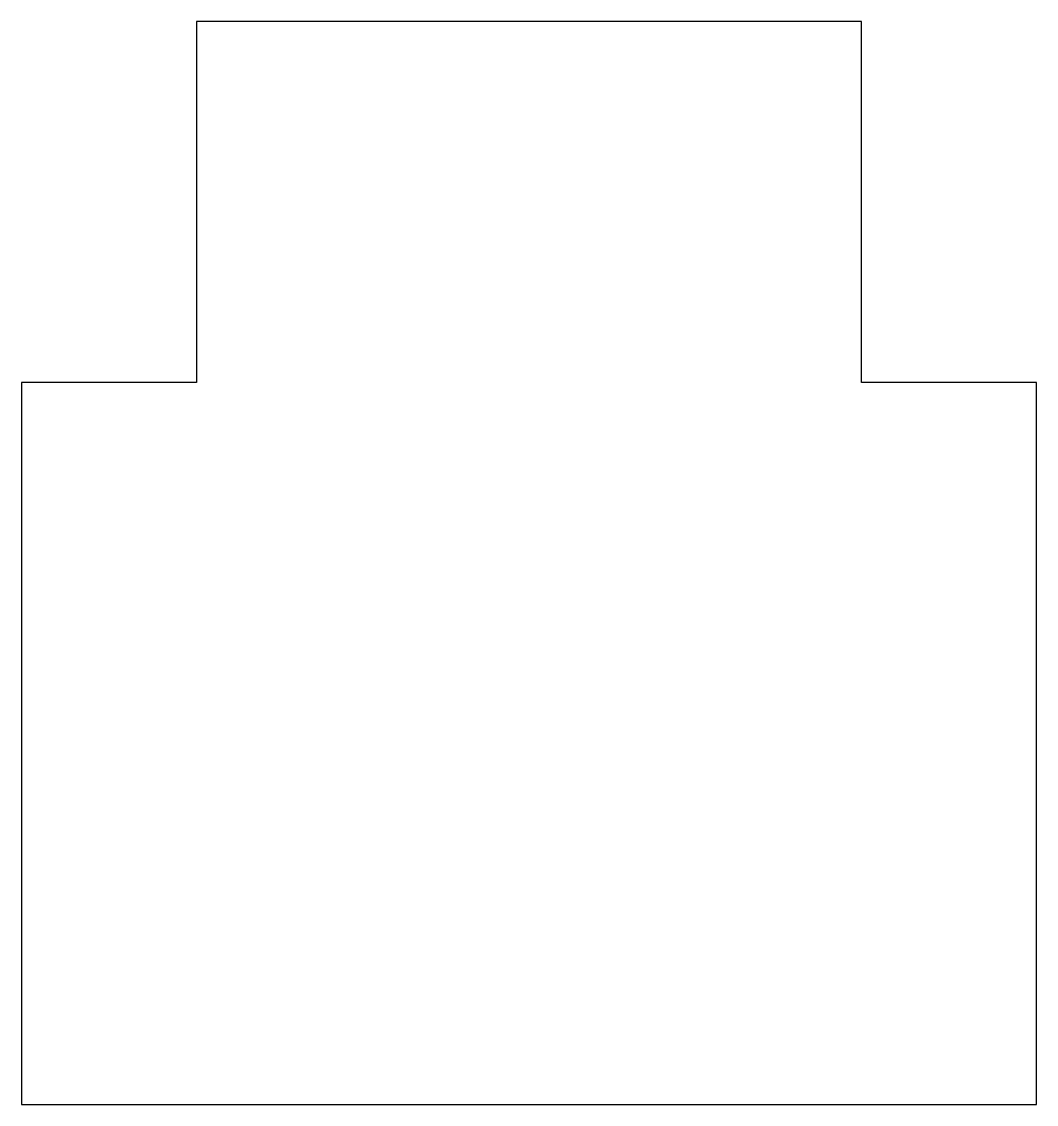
# Model space of a CAD drawing. Header units: inches. Extents: x -5.6 to 5.6, y -4 to 8.
import ezdxf

# ---------------------------------------------------------------- set-up
doc = ezdxf.new("R2010")
doc.units = ezdxf.units.IN
doc.header["$MEASUREMENT"] = 0

msp = doc.modelspace()

# ---------------------------------------------------------------- linework, layer by layer
at = {"color": 7, "linetype": 'Continuous', "lineweight": 25}
for p, q in [((3.6875, 8), (-3.6875, 8)), ((-3.6875, 8), (-3.6875, 4)), ((3.6875, 4), (3.6875, 8)), ((-3.6875, 4), (-5.625, 4)), ((-5.625, 4), (-5.625, -4)), ((5.625, 4), (3.6875, 4)), ((5.625, -4), (5.625, 4)), ((-5.625, -4), (5.625, -4))]:
    msp.add_line(p, q, dxfattribs=at)

doc.saveas('drawing.dxf')
